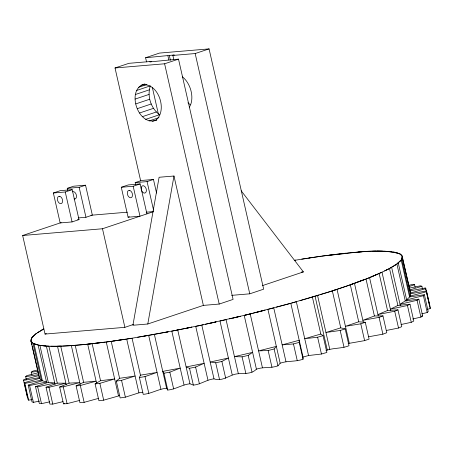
<?xml version="1.0" encoding="UTF-8"?>
<svg xmlns="http://www.w3.org/2000/svg" width="453" height="453" viewBox="0 0 453 453"><rect width="100%" height="100%" fill="white"/><g stroke="black" fill="none" stroke-linecap="round" stroke-linejoin="round"><path stroke-width="0.68" d="M31.087 339.399L31.059 340.186L31.387 338.787M402.185 258.017L402.213 257.23L401.885 258.629M156.8 119.983C138.188 127.791 125.198 88.686 144.92 83.935M145.651 119.371L159.547 114.722C150.911 108.346 146.851 96.059 150.373 85.86L136.478 90.515M147.791 324.003L173.975 176.019L159.099 177.27L132.916 325.26L147.791 324.003L203.369 305.396L219.201 304.059L233.091 299.405L178.505 59.133L149.841 61.902L151.228 61.438L128.918 63.318L115.022 67.973L140.673 180.877M421.856 313.844L427.219 312.508L428.215 311.528L424.393 294.71L423.396 295.69L406.647 299.858L409.586 296.964L401.182 259.999L402.428 256.319L400.305 254.161L398.827 253.493M410.735 293.686L426.528 290.962L426.335 291.772L410.169 296.081L410.735 293.686L401.936 255.82M27.361 397.202L23.539 380.384L23.732 379.574L38.55 375.628M427.462 309.308L430.152 308.589L430.35 307.78L426.528 290.962M312.394 297.072L320.792 334.037L323.046 335.639L326.868 352.462L321.443 354.036L308.555 355.526L296.336 301.738L290.803 303.289L303.023 357.077L303.046 359.195C295.667 361.97 287.57 360.554 280.164 363.215L277.955 365.82C270.996 368.453 263.408 366.658 256.426 369.172C250.747 375.169 242.344 372.615 235.26 374.178C228.221 375.95 221.749 381.692 213.997 378.855C206.676 379.591 200.702 384.506 193.352 385.118L189.96 383.793C182.185 384.591 175.56 389.382 167.763 390.061L166.591 388.204C158.465 388.985 151.364 393.685 143.222 394.359L139.399 377.536L140.458 375.18L132.061 338.215L126.698 339.059L138.918 392.842L125.373 397.173L120.141 397.938L116.325 381.12L119.598 378.3L135.096 376.024L121.551 380.35L116.325 381.12M31.455 338.487L32.084 337.417M31.88 337.774L30.844 341.092L32.961 343.255L34.439 343.923M401.392 259.643L401.811 258.929M274.133 349.003L276.341 346.398L258.601 350.888L268.142 350.514L274.133 349.003L277.955 365.82M33.397 335.996L32.712 336.8L36.393 333.476M399.869 261.421L400.56 260.617L396.879 263.935L405.276 300.9L400.016 304.252L417.066 300.288L418.844 299.156L422.666 315.973L420.888 317.106L412.7 319.008M31.602 338.125L35.515 334.037L43.782 328.946L41.653 330.129M401.669 259.286L401.675 259.512C395.695 266.262 387.077 269.677 379.138 273.521L387.536 310.486L377.938 314.563L394.71 311.217L397.955 309.841L401.777 326.658L398.532 328.034L386.454 330.447M26.285 379.325L25.674 376.636L26.67 375.656L38.063 372.819M155.481 120.424C168.488 110.962 157.842 80.538 140.951 85.26M35.074 334.478L35.645 334.071M397.626 263.346L398.198 262.933M38.601 332.004L37.503 332.774L42.259 329.807M394.671 265.413L395.769 264.643L389.484 268.47L397.881 305.435L390.39 309.184L407.445 305.498L409.982 304.229L413.804 321.047L411.267 322.315L401.035 324.524M248.204 355.395L252.604 352.355L234.467 356.641L242.078 356.839L248.204 355.395L252.027 372.213M31.835 374.88L31.223 372.19L33.001 371.058L37.775 369.948M95.107 383.923L100.543 380.69L114.654 378.968L99.864 383.34L95.107 383.923L98.924 400.741L103.686 400.163L119.654 395.639M388.81 268.81L384.586 270.934M391.013 267.61L391.619 267.287L400.322 305.599M386.664 269.931L387.955 269.241M381.641 272.361L370.056 277.378M221.874 361.449L228.397 358.029L210.175 362.032L215.724 362.802L221.874 361.449L225.696 378.272M76.11 385.899L83.618 382.309L96.104 381.166L80.323 385.514L76.11 385.899L79.932 402.717L84.145 402.338L98.607 398.351M378.414 273.827L367.932 278.278L347.593 285.769M377.451 274.241L371.143 276.919M195.6 367.066L204.127 363.317L186.138 366.975L189.53 368.3L195.6 367.066L199.422 383.884M59.666 387.021L69.111 383.13L79.756 382.592L63.256 386.839L59.666 387.021L63.488 403.838L67.078 403.657L79.615 400.429M63.488 403.838L64.745 403.317M365.333 279.258L347.258 285.883L329.693 291.726L291.698 303.046M364.189 279.688L355.288 283.034M163.941 373.244L169.83 372.145L180.22 368.13L162.769 371.381L163.941 373.244L167.763 390.061M382.966 315.894L374.405 315.973L362.864 320.311L379.07 317.36L382.966 315.894L386.788 332.712L382.887 334.178L368.714 336.76M46.047 387.258L57.276 383.142L65.895 383.21L48.952 387.281L46.047 387.258L49.87 404.076L52.775 404.104L62.939 401.658M139.399 377.536L145.005 376.602L157.078 372.394L140.458 375.18M365.277 322.287L358.719 321.789L345.441 326.319L360.792 323.816L365.277 322.287L369.099 339.104L364.614 340.633L348.147 343.516M338.289 288.923L330.118 291.585M338.719 288.788L347.258 285.883M146.529 61.868L145.589 57.735L159.484 53.08L209.071 48.896L263.657 289.173L249.767 293.821L231.636 295.356M145.589 57.735L174.252 54.966L172.865 55.436L173.788 59.502M115.022 67.973L164.609 63.788L178.505 59.133M172.865 55.436L195.175 53.55L209.071 48.896M138.38 87.361L146.982 84.479M135.379 94.507L149.275 89.858M135.153 99.071L149.048 94.417M135.821 103.89L149.711 99.235M137.327 108.641L151.223 103.986M139.581 112.99L153.471 108.341M142.418 116.653L156.313 111.999M149.065 120.968L158.986 117.644M152.412 121.325L156.364 120.005M53.358 192.995L60.306 190.668L72.208 189.66L79.009 219.603L72.061 221.93L60.164 222.933L53.358 192.995L65.26 191.987L72.208 189.66M67.718 190.385L67.254 188.34L73.646 186.2L85.543 185.198L92.35 215.135L85.957 217.276L78.256 217.927M67.254 188.34L79.156 187.338L85.543 185.198M121.279 187.259L133.182 186.257L139.983 216.2L128.08 217.202L121.279 187.259L128.227 184.937L140.13 183.929L146.931 213.873M135.64 184.648L135.175 182.61L141.562 180.47L153.465 179.462L156.557 193.074M133.182 186.257L140.13 183.929M135.175 182.61L147.072 181.602L153.465 179.462M133.516 324.439L124.881 327.332L45.045 334.071L22.65 235.498L61.183 222.593M128.08 217.202L129.343 216.777M22.65 235.498L102.486 228.759L153.624 211.63M45.045 334.071L46.376 333.623M262.559 285.577L303.402 271.896L241.177 190.781M35.493 386.613L48.307 382.338L54.756 383.017L37.667 386.845L35.493 386.613L39.315 403.436L41.489 403.663L49.694 401.828M409.45 286.438L414.574 284.727L415.186 287.423M320.22 294.693L329.693 291.726M345.192 328.906L340.747 327.847L325.95 332.485L340.192 330.469L345.192 328.906L349.014 345.724C341.653 348.759 333.391 347.751 325.956 350.469M39.507 401.086L33.409 402.349L32.004 401.919L28.182 385.101L42.361 380.741L46.534 382.015L38.131 345.05L33.109 343.289L33.964 343.776L42.361 380.741M409.733 289.982L421.885 286.245L422.496 288.935M310.86 297.519L319.025 295.056M300.09 300.662L310.345 297.678M320.792 334.037L304.733 338.708L317.621 337.219L323.046 335.639M308.555 355.526L303.023 357.077M24.241 382.74L39.541 378.368L41.359 380.22L24.853 383.368L24.241 382.74L28.063 399.557L28.669 400.186L32.112 399.529M429.648 305.424L425.826 288.606L410.526 292.978L406.635 275.866M289.512 303.64L247.236 314.671L201.778 325.067L213.997 378.855M290.803 303.289L276.415 307.191M293.465 343.94L299.223 342.377L299.201 340.26L282.157 344.875L293.465 343.94L297.287 360.758M256.222 312.417L265.067 310.158L253.295 313.142M252.236 313.408L244.756 315.248L250.203 313.923L262.423 367.706M233.176 318.017L240.56 316.251L229.524 318.861M209.869 323.312L216.109 321.919L205.486 324.252M408.98 285.265L412.4 284.501L414.574 284.727M203.193 324.756L195.73 326.353L207.95 380.135M198.233 325.815L200.566 325.328L171.817 331.166L184.037 384.948M186.664 328.215L191.902 327.128L175.22 330.497M408.957 288.204L420.48 285.815L421.885 286.245M28.182 385.101L29.587 385.531L46.534 382.015M177.502 330.056L132.061 338.215M163.935 332.655L168.137 331.851L148.675 335.43L160.894 389.212M410.084 290.866L425.22 287.978L425.826 288.606M147.18 335.679L137.684 337.275M294.207 260.367L321.234 256.205M131.512 338.295L112.033 341.211M142.038 336.562L145.254 336.001M152.859 334.682L154.371 334.416L166.591 388.204M23.539 380.384L39.332 377.66M348.232 252.955L319.858 256.392M142.893 392.23L138.918 392.842M294.342 260.345L295.583 260.135M301.76 259.122L306.573 258.357M307.74 258.187L309.96 257.836M125.532 339.229L108.612 341.715L85.039 344.461M309.297 257.955L319.478 256.46M123.975 339.461L113.794 340.95M409.586 296.964L424.393 294.71M25.674 376.636L38.465 374.688M322.072 256.081L327.015 255.413M327.836 255.311C351.551 253.635 376.528 247.434 400.005 253.856L400.163 254.127L399.308 253.64M105.436 342.1L84.688 344.495L69.705 345.718C59.201 346.273 48.533 346.907 38.131 345.05L39.909 345.373L48.307 382.338M329.24 255.141L340.124 253.816M104.031 342.275L93.148 343.601M405.276 300.9L418.844 299.156M421.307 316.149L422.666 315.973M31.223 372.19L38.007 371.318M341.126 253.691L345.565 253.21M397.881 305.435L409.982 304.229M348.584 252.916L356.528 252.202M76.393 345.237L69.705 345.718M76.744 345.214L84.688 344.495M90.951 215.254L127.361 212.185M146.177 212.197L153.176 211.608M77.61 219.722L79.009 219.603M301.375 272.066L303.402 271.896M356.97 252.168L363.566 251.698M358.051 252.072L361.913 251.789M387.536 310.486L397.955 309.841M363.918 251.67L370.724 251.324M62.548 346.086L69.354 345.741M372.559 251.251L375.775 251.172M371.494 251.302L376.596 251.177M56.67 346.239L61.772 346.115M382.491 251.194L376.924 251.166L383.221 251.228M50.781 346.217L56.348 346.245M383.448 251.228L386.522 251.341L384.393 251.239M46.75 346.075L48.873 346.177L57.276 383.142M391.647 251.817L387.406 251.415L392.355 251.936M41.625 345.599L45.866 346.001L40.912 345.48M392.621 251.964L395.135 252.366M393.363 252.038L394.591 252.259M398.034 253.176L395.814 252.57L398.578 253.42M35.232 344.24L37.457 344.841L34.688 343.997M401.568 255.254L400.673 254.535L401.777 255.662M31.704 342.162L32.599 342.881L31.489 341.755M426.335 291.772L430.152 308.589M425.22 287.978L425.678 289.999M423.396 295.69L427.219 312.508M417.066 300.288L420.888 317.106M404.455 266.279L402.128 256.013L402.241 256.551M404.767 267.649L405.39 270.39M405.701 271.755L406.324 274.495M401.771 259.116L410.169 296.081M398.249 262.893L406.953 301.205M407.445 305.498L411.267 322.315M394.71 311.217L398.532 328.034M381.992 272.213L390.696 310.526M379.07 317.36L382.887 334.178M378.244 315.911L369.54 277.598L366.007 279.003L374.405 315.973M363.323 322.326L354.467 283.346L350.322 284.824L358.719 321.789M360.792 323.816L364.614 340.633M349.257 343.136L337.038 289.354L332.349 290.883L340.747 327.847M340.192 330.469L344.014 347.292M317.553 295.52L329.773 349.303M315.078 296.29L327.298 350.078M317.621 337.219L321.443 354.036M299.223 342.377L303.046 359.195M285.979 361.692L273.759 307.91L267.944 309.433L280.164 363.215M268.142 350.514L271.964 367.338M195.175 53.55L249.767 293.821M244.207 315.39L256.426 369.172M242.078 356.839L245.9 373.657M169.292 55.385L170.368 60.13M167.904 55.855L168.827 59.915M238.289 373.459L226.07 319.676L221.534 320.707L219.994 321.064L232.213 374.846M164.609 63.788L219.201 304.059M173.975 176.019L203.369 305.396M215.724 362.802L219.546 379.62M152.316 87.338L158.414 114.19M147.072 181.602L153.567 210.186M189.53 368.3L193.352 385.118M177.74 330.01L189.96 383.793M169.83 372.145L173.652 388.963M145.005 376.602L148.827 393.419M102.486 228.759L124.881 327.332M79.156 187.338L85.957 217.276M121.551 380.35L125.373 397.173M119.598 378.3L111.2 341.335L106.257 342.004L118.476 395.786M65.26 191.987L72.061 221.93M100.543 380.69L92.146 343.725L87.701 344.201L96.557 383.187M99.864 383.34L103.686 400.163M83.618 382.309L75.221 345.345L71.359 345.628L80.215 384.608M80.323 385.514L84.145 402.338M69.111 383.13L60.713 346.166L57.497 346.245L66.2 384.557M63.256 386.839L67.078 403.657M46.359 346.052L55.062 384.365M48.952 387.281L52.775 404.104M32.961 343.255L41.359 380.22M39.541 378.368L30.934 340.696L31.869 344.801M32.18 346.171L39.179 376.975M37.667 386.845L41.489 403.663M29.587 385.531L33.409 402.349M24.853 383.368L28.669 400.186M182.451 76.868A19.088 12.231 71.5 0 1 189.331 107.151M190.113 104.484A19.088 12.231 71.5 0 1 187.921 102.786M72.435 191.8A3.817 2.446 71.5 0 1 76.364 195.107A3.817 2.446 71.5 0 1 74.054 198.941M129.258 190.368L128.624 190.475A3.817 2.446 71.5 0 0 128.375 196.387A3.817 2.446 71.5 0 0 132.474 195.702A3.817 2.446 71.5 0 0 129.258 190.368M59.626 196.296L58.969 196.296A3.817 2.446 71.5 0 0 58.25 201.964A3.817 2.446 71.5 0 0 62.503 201.947A3.817 2.446 71.5 0 0 59.626 196.296M141.223 187.752A3.817 2.446 71.5 0 0 144.632 193.114A3.817 2.446 71.5 0 0 145.515 187.389A3.817 2.446 71.5 0 0 141.223 187.752"/></g></svg>
